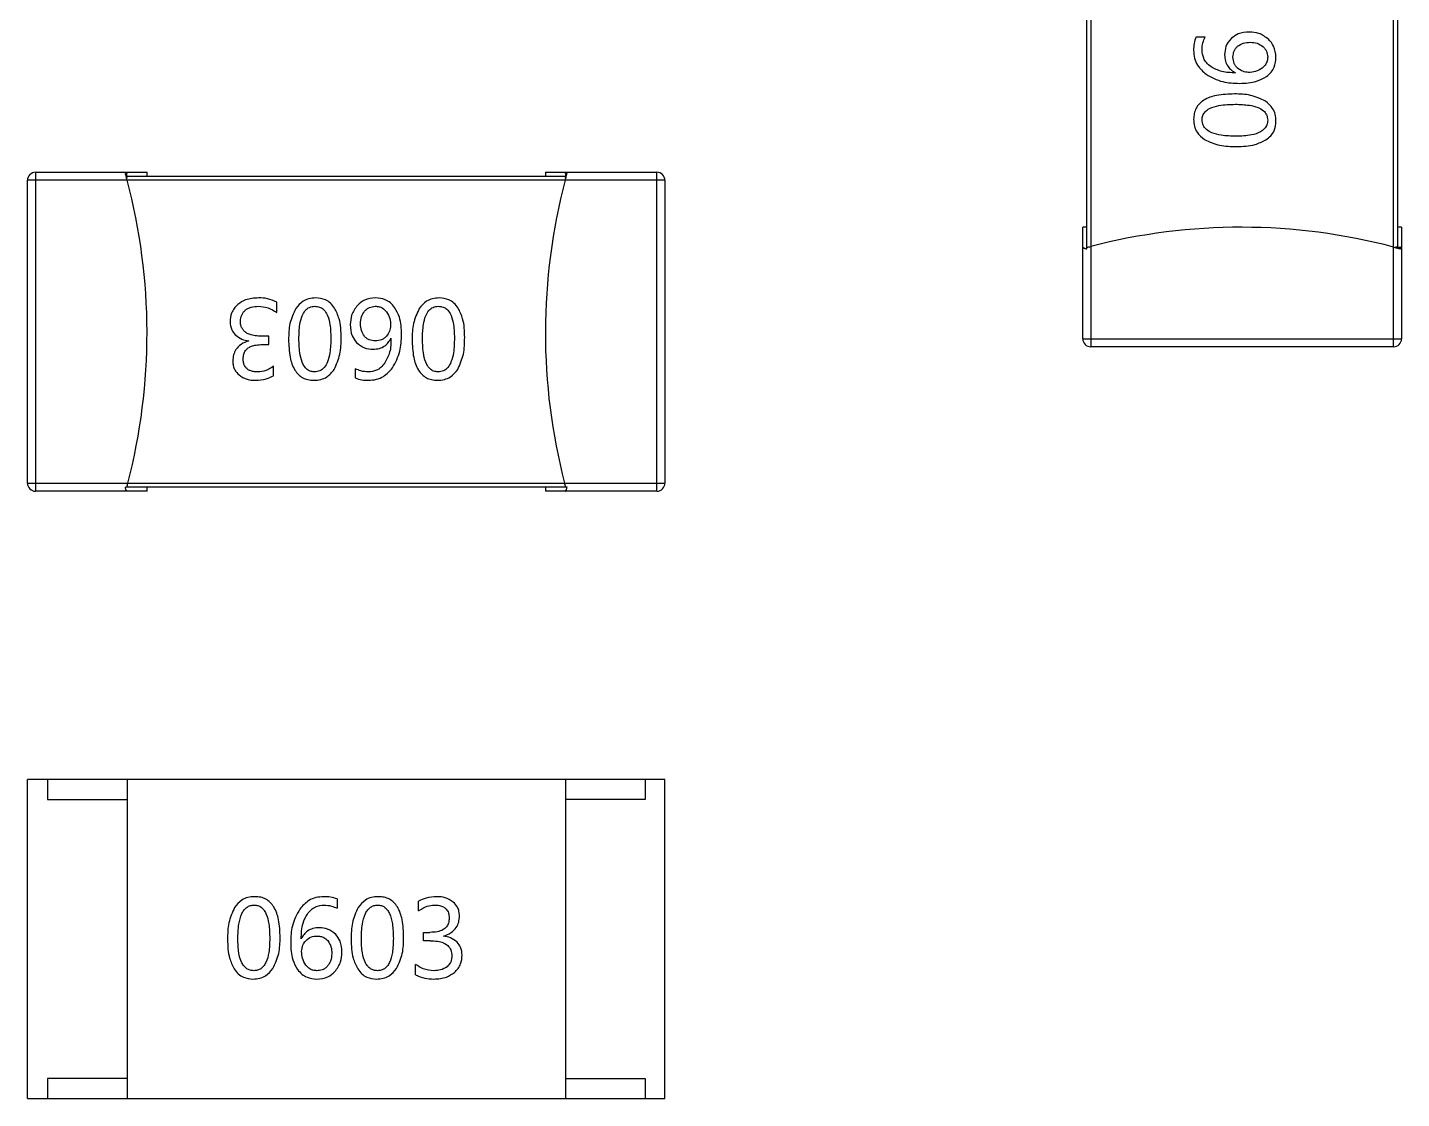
# Model space of a CAD drawing. Header units: millimetres. Extents: x 46.9 to 121.6, y 35.9 to 78.2.
# Drawn here: x 66.268 to 69.716, y 47.149 to 49.836 of the extents above; entities that cross this region are included whole.
import ezdxf

# ---------------------------------------------------------------- set-up
doc = ezdxf.new("R2010")
doc.units = ezdxf.units.MM

msp = doc.modelspace()

# ---------------------------------------------------------------- linework, layer by layer
at = {"color": 7, "linetype": 'Continuous', "lineweight": 25}
for p, q in [((68.9365, 50.6348), (68.9365, 49.2867)), ((69.6965, 49.0349), (69.6965, 50.6348)), ((68.9265, 49.2852), (68.9265, 50.3845)), ((69.7065, 50.383), (69.7065, 49.2867)), ((69.2237, 49.8121), (69.2005, 49.8121)), ((66.2876, 49.4727), (66.2876, 48.6727)), ((66.2876, 49.4727), (66.5676, 49.4727)), ((66.5167, 49.47), (66.5132, 49.47)), ((66.5148, 49.4627), (66.5152, 49.4627)), ((66.5167, 49.4569), (66.5167, 49.47)), ((66.5194, 49.4627), (67.6157, 49.4627)), ((66.5676, 49.4627), (66.5676, 49.4727)), ((67.5675, 49.4727), (67.5675, 49.4627)), ((67.5675, 49.4727), (67.8475, 49.4727)), ((67.6219, 49.47), (67.6183, 49.47)), ((67.6183, 49.47), (67.6183, 49.4569)), ((67.6199, 49.4627), (67.6203, 49.4627)), ((67.8475, 48.6727), (67.8475, 49.4727)), ((66.2676, 48.6927), (66.2676, 49.4527)), ((67.8675, 49.4527), (66.2676, 49.4527)), ((67.8675, 49.4527), (67.8675, 48.6927)), ((68.9265, 49.3349), (68.9165, 49.3349)), ((68.9165, 49.0549), (68.9165, 49.3349)), ((69.7165, 49.3349), (69.7065, 49.3349)), ((69.7165, 49.3349), (69.7165, 49.0549)), ((68.9365, 49.2867), (68.9365, 49.0349)), ((68.9192, 49.2825), (68.9192, 49.2821)), ((68.9208, 49.2825), (68.9192, 49.2825)), ((68.9265, 49.2805), (68.9265, 49.2841)), ((69.7138, 49.2841), (69.7007, 49.2841)), ((69.7065, 49.2825), (69.7065, 49.2821)), ((69.7138, 49.2805), (69.7138, 49.2841)), ((66.8931, 49.1208), (66.8931, 49.147)), ((66.873, 49.0614), (66.8563, 49.0614)), ((66.873, 49.0405), (66.873, 49.0614)), ((68.9165, 49.0549), (69.7165, 49.0549)), ((66.8571, 49.0405), (66.873, 49.0405)), ((69.6965, 49.0349), (68.9365, 49.0349)), ((66.8854, 48.9622), (66.8854, 48.9861)), ((67.0903, 48.9799), (67.0903, 48.9567)), ((66.2676, 48.6927), (67.6157, 48.6927)), ((66.5676, 48.6727), (66.2876, 48.6727)), ((66.5167, 48.6827), (66.5132, 48.6827)), ((66.5148, 48.6754), (66.5152, 48.6754)), ((66.5152, 48.6754), (66.5152, 48.677)), ((67.6172, 48.6827), (66.5179, 48.6827)), ((66.5676, 48.6727), (66.5676, 48.6827)), ((67.5675, 48.6827), (67.5675, 48.6727)), ((67.8475, 48.6727), (67.5675, 48.6727)), ((67.6157, 48.6927), (67.8675, 48.6927)), ((67.6219, 48.6827), (67.6183, 48.6827)), ((67.6199, 48.677), (67.6199, 48.6754)), ((67.6199, 48.6754), (67.6203, 48.6754)), ((67.8676, 47.9489), (66.2676, 47.9489)), ((66.2676, 47.1489), (66.2676, 47.9489)), ((66.3176, 47.9489), (66.3176, 47.8989)), ((66.5176, 47.9489), (66.5176, 47.1489)), ((67.6176, 47.9489), (67.6176, 47.1489)), ((67.8176, 47.9489), (67.8176, 47.8989)), ((67.8676, 47.1489), (67.8676, 47.9489)), ((66.3176, 47.8989), (66.5176, 47.8989)), ((67.8176, 47.8989), (67.6176, 47.8989)), ((67.0445, 47.6495), (67.0445, 47.6262)), ((67.2494, 47.62), (67.2494, 47.6439)), ((67.2618, 47.5448), (67.2618, 47.5657)), ((67.2618, 47.5657), (67.2777, 47.5657)), ((67.2784, 47.5448), (67.2618, 47.5448)), ((67.2416, 47.4592), (67.2416, 47.4854)), ((66.3176, 47.1989), (66.3176, 47.1489)), ((66.5176, 47.1989), (66.3176, 47.1989)), ((67.6176, 47.1989), (67.8176, 47.1989)), ((67.8176, 47.1989), (67.8176, 47.1489)), ((66.2676, 47.1489), (67.8676, 47.1489))]:
    msp.add_line(p, q, dxfattribs=at)
for centre, radius, start, end in [((66.2876, 49.4527), 0.02, 90, 180), ((67.8475, 49.4527), 0.02, 0, 90), ((65.0676, 49.0698), 1.5, 345.4382, 14.7879), ((69.0675, 49.0698), 1.5, 165.2121, 194.5618), ((69.3136, 47.8349), 1.5, 75.2121, 104.5618), ((68.9365, 49.0549), 0.02, 180, 270), ((69.6965, 49.0549), 0.02, 270, 0), ((66.2876, 48.6927), 0.02, 180, 270), ((67.8475, 48.6927), 0.02, 270, 0)]:
    msp.add_arc(centre, radius, start, end, dxfattribs=at)
for points, knots in [([(69.2005, 49.8121), (69.1986, 49.8067), (69.1949, 49.7958), (69.1947, 49.7844), (69.1947, 49.7787)], [0, 0, 0, 0, 0.502037, 1, 1, 1, 1]), ([(69.2157, 49.7795), (69.2161, 49.7856), (69.2169, 49.797), (69.2216, 49.8074), (69.2237, 49.8121)], [0, 0, 0, 0, 0.5441124, 1, 1, 1, 1]), ([(69.2895, 49.8091), (69.284, 49.8026), (69.274, 49.7905), (69.273, 49.7749), (69.2725, 49.7677)], [0, 0, 0, 0, 0.539829, 1, 1, 1, 1]), ([(69.3344, 49.8246), (69.3247, 49.824), (69.3082, 49.8229), (69.295, 49.8132), (69.2895, 49.8091)], [0, 0, 0, 0, 0.583943, 1, 1, 1, 1]), ([(69.3826, 49.8067), (69.3748, 49.8125), (69.3603, 49.8231), (69.3425, 49.8241), (69.3344, 49.8246)], [0, 0, 0, 0, 0.5404618, 1, 1, 1, 1]), ([(69.4014, 49.7611), (69.4005, 49.7709), (69.3988, 49.7882), (69.3875, 49.8011), (69.3826, 49.8067)], [0, 0, 0, 0, 0.566262, 1, 1, 1, 1]), ([(69.1947, 49.7787), (69.1951, 49.7721), (69.196, 49.7591), (69.2053, 49.737), (69.218, 49.7257), (69.2259, 49.7186)], [0, 0, 0, 0, 0.283019, 0.553043, 1, 1, 1, 1]), ([(69.2383, 49.7377), (69.2343, 49.7409), (69.2269, 49.7468), (69.2177, 49.761), (69.2165, 49.7724), (69.2157, 49.7795)], [0, 0, 0, 0, 0.311103, 0.573673, 1, 1, 1, 1]), ([(69.2934, 49.7615), (69.2939, 49.7668), (69.2946, 49.7746), (69.2997, 49.7837), (69.3032, 49.7873), (69.305, 49.7891)], [0, 0, 0, 0, 0.513507, 0.754491, 1, 1, 1, 1]), ([(69.305, 49.7891), (69.3096, 49.792), (69.3194, 49.7981), (69.331, 49.7986), (69.3371, 49.799)], [0, 0, 0, 0, 0.470719, 1, 1, 1, 1]), ([(69.3371, 49.799), (69.3429, 49.7986), (69.3543, 49.7979), (69.3637, 49.7916), (69.3683, 49.7886)], [0, 0, 0, 0, 0.515713, 1, 1, 1, 1]), ([(69.3683, 49.7886), (69.3701, 49.7868), (69.3736, 49.7832), (69.3788, 49.7744), (69.3798, 49.7669), (69.3805, 49.7618)], [0, 0, 0, 0, 0.252847, 0.49709, 1, 1, 1, 1]), ([(69.3, 49.7224), (69.2882, 49.7226), (69.2663, 49.7229), (69.2471, 49.7331), (69.2383, 49.7377)], [0, 0, 0, 0, 0.542588, 1, 1, 1, 1]), ([(69.2725, 49.7677), (69.2729, 49.7622), (69.2736, 49.7518), (69.28, 49.7386), (69.2891, 49.7287), (69.2963, 49.7246), (69.3, 49.7224)], [0, 0, 0, 0, 0.290752, 0.557527, 0.769999, 1, 1, 1, 1]), ([(69.305, 49.7338), (69.3033, 49.7357), (69.2999, 49.7394), (69.2949, 49.7485), (69.294, 49.7562), (69.2934, 49.7615)], [0, 0, 0, 0, 0.245972, 0.488321, 1, 1, 1, 1]), ([(69.3326, 49.7233), (69.3275, 49.7238), (69.3174, 49.7249), (69.3091, 49.7309), (69.305, 49.7338)], [0, 0, 0, 0, 0.501966, 1, 1, 1, 1]), ([(69.3664, 49.7337), (69.361, 49.7305), (69.3505, 49.7243), (69.3384, 49.7236), (69.3326, 49.7233)], [0, 0, 0, 0, 0.5207683, 1, 1, 1, 1]), ([(69.3805, 49.7618), (69.3803, 49.7586), (69.3799, 49.7525), (69.3757, 49.7422), (69.37, 49.737), (69.3664, 49.7337)], [0, 0, 0, 0, 0.295822, 0.557156, 1, 1, 1, 1]), ([(69.3776, 49.7132), (69.3817, 49.7166), (69.3895, 49.7232), (69.3994, 49.7394), (69.4006, 49.7528), (69.4014, 49.7611)], [0, 0, 0, 0, 0.28371, 0.553416, 1, 1, 1, 1]), ([(69.2259, 49.7186), (69.2395, 49.7113), (69.2658, 49.6972), (69.2956, 49.6963), (69.31, 49.6959)], [0, 0, 0, 0, 0.5171876, 1, 1, 1, 1]), ([(69.31, 49.6959), (69.3246, 49.6964), (69.3487, 49.6971), (69.3695, 49.7087), (69.3776, 49.7132)], [0, 0, 0, 0, 0.61021, 1, 1, 1, 1]), ([(69.2972, 49.6693), (69.2822, 49.6688), (69.2557, 49.6679), (69.2253, 49.658), (69.2088, 49.6452), (69.2005, 49.6338), (69.1955, 49.6204), (69.1949, 49.6108), (69.1947, 49.6058)], [0, 0, 0, 0, 0.331386, 0.583053, 0.688634, 0.788355, 0.889745, 1, 1, 1, 1]), ([(69.3747, 49.6514), (69.3624, 49.6571), (69.3378, 49.6686), (69.3107, 49.6691), (69.2972, 49.6693)], [0, 0, 0, 0, 0.499978, 1, 1, 1, 1]), ([(69.2157, 49.6044), (69.2161, 49.6081), (69.2167, 49.6155), (69.2236, 49.6257), (69.2373, 49.6351), (69.2635, 49.6424), (69.2856, 49.643), (69.2995, 49.6434)], [0, 0, 0, 0, 0.1099366, 0.2142178, 0.3482632, 0.5925867, 1, 1, 1, 1]), ([(69.2995, 49.6434), (69.3112, 49.6431), (69.3306, 49.6425), (69.3545, 49.6368), (69.3697, 49.6285), (69.379, 49.6172), (69.38, 49.6082), (69.3805, 49.6036)], [0, 0, 0, 0, 0.351816, 0.579785, 0.732323, 0.864404, 1, 1, 1, 1]), ([(69.4014, 49.6013), (69.401, 49.607), (69.4003, 49.618), (69.3924, 49.6367), (69.3815, 49.6457), (69.3747, 49.6514)], [0, 0, 0, 0, 0.288391, 0.55882, 1, 1, 1, 1]), ([(69.1947, 49.6058), (69.195, 49.5999), (69.1958, 49.5886), (69.2037, 49.5696), (69.215, 49.5605), (69.2219, 49.5549)], [0, 0, 0, 0, 0.292157, 0.563194, 1, 1, 1, 1]), ([(69.3008, 49.5632), (69.2885, 49.5635), (69.2681, 49.564), (69.2429, 49.57), (69.227, 49.5786), (69.2172, 49.5903), (69.2162, 49.5996), (69.2157, 49.6044)], [0, 0, 0, 0, 0.35336, 0.5827107, 0.7352161, 0.8662596, 1, 1, 1, 1]), ([(69.3805, 49.6036), (69.3801, 49.5995), (69.3795, 49.5918), (69.3728, 49.5812), (69.3597, 49.5716), (69.3349, 49.5642), (69.3139, 49.5636), (69.3008, 49.5632)], [0, 0, 0, 0, 0.121688, 0.232035, 0.366597, 0.604955, 1, 1, 1, 1]), ([(69.376, 49.554), (69.3803, 49.5572), (69.3886, 49.5635), (69.3992, 49.5795), (69.4005, 49.5929), (69.4014, 49.6013)], [0, 0, 0, 0, 0.2882301, 0.5578196, 1, 1, 1, 1]), ([(69.2219, 49.5549), (69.2345, 49.5493), (69.26, 49.538), (69.2879, 49.5376), (69.302, 49.5374)], [0, 0, 0, 0, 0.495858, 1, 1, 1, 1]), ([(69.302, 49.5374), (69.318, 49.5377), (69.344, 49.5383), (69.3672, 49.5497), (69.376, 49.554)], [0, 0, 0, 0, 0.619316, 1, 1, 1, 1]), ([(66.5149, 49.4637), (66.5145, 49.4651), (66.5139, 49.4675), (66.5134, 49.4692), (66.5132, 49.47)], [0, 0, 0, 0, 0.564669, 1, 1, 1, 1]), ([(66.5148, 49.4627), (66.5148, 49.4629), (66.5148, 49.4632), (66.5149, 49.4635), (66.5149, 49.4637)], [0, 0, 0, 0, 0.559997, 1, 1, 1, 1]), ([(66.5149, 49.4637), (66.515, 49.4635), (66.5151, 49.4631), (66.5152, 49.4628), (66.5152, 49.4627)], [0, 0, 0, 0, 0.56, 1, 1, 1, 1]), ([(66.5179, 49.4527), (66.5173, 49.4546), (66.5164, 49.4581), (66.5156, 49.4613), (66.5152, 49.4627)], [0, 0, 0, 0, 0.559724, 1, 1, 1, 1]), ([(66.5167, 49.47), (66.5172, 49.4708), (66.5181, 49.4724), (66.519, 49.4726), (66.5194, 49.4727)], [0, 0, 0, 0, 0.559746, 1, 1, 1, 1]), ([(66.5169, 49.4563), (66.517, 49.4573), (66.5173, 49.4593), (66.518, 49.4613), (66.5187, 49.4625), (66.5191, 49.4626), (66.5194, 49.4627)], [0, 0, 0, 0, 0.274829, 0.552481, 0.774418, 1, 1, 1, 1]), ([(67.6183, 49.47), (67.6179, 49.4708), (67.617, 49.4724), (67.6161, 49.4726), (67.6157, 49.4727)], [0, 0, 0, 0, 0.558014, 1, 1, 1, 1]), ([(67.6157, 49.4627), (67.616, 49.4626), (67.6166, 49.4623), (67.6173, 49.4607), (67.6179, 49.4587), (67.6181, 49.4571), (67.6182, 49.4563)], [0, 0, 0, 0, 0.283508, 0.566177, 0.785164, 1, 1, 1, 1]), ([(67.6172, 49.4527), (67.6177, 49.4546), (67.6187, 49.4581), (67.6195, 49.4613), (67.6199, 49.4627)], [0, 0, 0, 0, 0.5610111, 1, 1, 1, 1]), ([(67.6199, 49.4627), (67.6199, 49.4629), (67.62, 49.4632), (67.6201, 49.4635), (67.6201, 49.4637)], [0, 0, 0, 0, 0.56, 1, 1, 1, 1]), ([(67.6201, 49.4637), (67.6205, 49.4651), (67.6212, 49.4675), (67.6217, 49.4692), (67.6219, 49.47)], [0, 0, 0, 0, 0.5631298, 1, 1, 1, 1]), ([(67.6203, 49.4627), (67.6203, 49.4629), (67.6202, 49.4632), (67.6202, 49.4635), (67.6201, 49.4637)], [0, 0, 0, 0, 0.559617, 1, 1, 1, 1]), ([(68.9165, 49.2852), (68.9166, 49.2847), (68.9169, 49.2837), (68.9185, 49.2829), (68.9192, 49.2825)], [0, 0, 0, 0, 0.561011, 1, 1, 1, 1]), ([(68.9265, 49.2841), (68.9283, 49.2845), (68.9315, 49.2854), (68.935, 49.2863), (68.9365, 49.2867)], [0, 0, 0, 0, 0.557902, 1, 1, 1, 1]), ([(68.9272, 49.2842), (68.927, 49.2844), (68.9266, 49.2847), (68.9265, 49.2851), (68.9265, 49.2852)], [0, 0, 0, 0, 0.558902, 1, 1, 1, 1]), ([(69.6965, 49.2852), (69.6984, 49.2847), (69.7019, 49.2837), (69.7051, 49.2829), (69.7065, 49.2825)], [0, 0, 0, 0, 0.561011, 1, 1, 1, 1]), ([(69.7065, 49.2867), (69.7064, 49.2864), (69.7061, 49.2858), (69.7045, 49.2851), (69.7025, 49.2845), (69.7009, 49.2843), (69.7001, 49.2842)], [0, 0, 0, 0, 0.283508, 0.566177, 0.785164, 1, 1, 1, 1]), ([(69.7138, 49.2841), (69.7146, 49.2845), (69.7162, 49.2854), (69.7164, 49.2863), (69.7165, 49.2867)], [0, 0, 0, 0, 0.558014, 1, 1, 1, 1]), ([(68.9192, 49.2821), (68.9193, 49.2821), (68.9195, 49.2822), (68.9197, 49.2822), (68.9198, 49.2823)], [0, 0, 0, 0, 0.559617, 1, 1, 1, 1]), ([(68.9208, 49.2825), (68.9206, 49.2825), (68.9203, 49.2824), (68.9199, 49.2823), (68.9198, 49.2823)], [0, 0, 0, 0, 0.56, 1, 1, 1, 1]), ([(68.9198, 49.2823), (68.9208, 49.2819), (68.9227, 49.2812), (68.9253, 49.2807), (68.9265, 49.2805)], [0, 0, 0, 0, 0.56313, 1, 1, 1, 1]), ([(69.7065, 49.2825), (69.7067, 49.2825), (69.707, 49.2824), (69.7073, 49.2823), (69.7075, 49.2823)], [0, 0, 0, 0, 0.56, 1, 1, 1, 1]), ([(69.7065, 49.2821), (69.7067, 49.2821), (69.707, 49.2822), (69.7073, 49.2822), (69.7075, 49.2823)], [0, 0, 0, 0, 0.559617, 1, 1, 1, 1]), ([(69.7075, 49.2823), (69.7089, 49.2819), (69.7113, 49.2812), (69.713, 49.2807), (69.7138, 49.2805)], [0, 0, 0, 0, 0.56313, 1, 1, 1, 1]), ([(66.8473, 49.1576), (66.8362, 49.157), (66.8174, 49.1559), (66.8019, 49.1454), (66.7956, 49.1411)], [0, 0, 0, 0, 0.58927, 1, 1, 1, 1]), ([(66.8931, 49.147), (66.8856, 49.1504), (66.871, 49.157), (66.855, 49.1574), (66.8473, 49.1576)], [0, 0, 0, 0, 0.515881, 1, 1, 1, 1]), ([(66.991, 49.1576), (66.9853, 49.1572), (66.9743, 49.1565), (66.9556, 49.1486), (66.9465, 49.1377), (66.9409, 49.1309)], [0, 0, 0, 0, 0.288391, 0.55882, 1, 1, 1, 1]), ([(67.0383, 49.1322), (67.035, 49.1365), (67.0288, 49.1448), (67.0128, 49.1554), (66.9993, 49.1567), (66.991, 49.1576)], [0, 0, 0, 0, 0.28823, 0.55782, 1, 1, 1, 1]), ([(67.1413, 49.1576), (67.1315, 49.1567), (67.1142, 49.155), (67.1013, 49.1437), (67.0957, 49.1388)], [0, 0, 0, 0, 0.566262, 1, 1, 1, 1]), ([(67.1892, 49.1338), (67.1858, 49.1379), (67.1792, 49.1457), (67.163, 49.1556), (67.1496, 49.1568), (67.1413, 49.1576)], [0, 0, 0, 0, 0.28371, 0.553416, 1, 1, 1, 1]), ([(67.3011, 49.1576), (67.2954, 49.1572), (67.2844, 49.1565), (67.2657, 49.1486), (67.2567, 49.1377), (67.251, 49.1309)], [0, 0, 0, 0, 0.2883908, 0.5588198, 1, 1, 1, 1]), ([(67.3484, 49.1322), (67.3452, 49.1365), (67.3389, 49.1448), (67.3229, 49.1554), (67.3095, 49.1567), (67.3011, 49.1576)], [0, 0, 0, 0, 0.28823, 0.55782, 1, 1, 1, 1]), ([(66.7956, 49.1411), (66.7923, 49.1379), (66.7858, 49.1316), (66.7778, 49.1169), (66.7768, 49.105), (66.7761, 49.0975)], [0, 0, 0, 0, 0.279307, 0.550198, 1, 1, 1, 1]), ([(66.802, 49.0993), (66.8026, 49.1046), (66.8036, 49.1123), (66.8088, 49.1212), (66.8123, 49.1248), (66.8141, 49.1266)], [0, 0, 0, 0, 0.509394, 0.751839, 1, 1, 1, 1]), ([(66.8141, 49.1266), (66.8162, 49.1282), (66.8208, 49.1315), (66.8318, 49.1358), (66.8408, 49.1363), (66.8468, 49.1367)], [0, 0, 0, 0, 0.228631, 0.484644, 1, 1, 1, 1]), ([(66.8468, 49.1367), (66.8552, 49.136), (66.872, 49.1347), (66.8861, 49.1254), (66.8931, 49.1208)], [0, 0, 0, 0, 0.499309, 1, 1, 1, 1]), ([(66.9409, 49.1309), (66.9352, 49.1186), (66.9237, 49.094), (66.9232, 49.0669), (66.9229, 49.0534)], [0, 0, 0, 0, 0.499978, 1, 1, 1, 1]), ([(66.9489, 49.0557), (66.9492, 49.0674), (66.9497, 49.0868), (66.9555, 49.1107), (66.9637, 49.1259), (66.975, 49.1352), (66.9841, 49.1362), (66.9887, 49.1367)], [0, 0, 0, 0, 0.351816, 0.579785, 0.732323, 0.864404, 1, 1, 1, 1]), ([(66.9887, 49.1367), (66.9927, 49.1363), (67.0005, 49.1357), (67.0111, 49.129), (67.0207, 49.1159), (67.0281, 49.0911), (67.0287, 49.0701), (67.0291, 49.057)], [0, 0, 0, 0, 0.121688, 0.232035, 0.366597, 0.604955, 1, 1, 1, 1]), ([(67.0549, 49.0582), (67.0545, 49.0742), (67.054, 49.1002), (67.0426, 49.1234), (67.0383, 49.1322)], [0, 0, 0, 0, 0.619316, 1, 1, 1, 1]), ([(67.0957, 49.1388), (67.0899, 49.131), (67.0793, 49.1165), (67.0783, 49.0987), (67.0778, 49.0906)], [0, 0, 0, 0, 0.5404618, 1, 1, 1, 1]), ([(67.1034, 49.0933), (67.1038, 49.0991), (67.1045, 49.1105), (67.1108, 49.1199), (67.1138, 49.1245)], [0, 0, 0, 0, 0.515713, 1, 1, 1, 1]), ([(67.1138, 49.1245), (67.1156, 49.1263), (67.1192, 49.1298), (67.128, 49.135), (67.1355, 49.136), (67.1406, 49.1367)], [0, 0, 0, 0, 0.252847, 0.49709, 1, 1, 1, 1]), ([(67.1406, 49.1367), (67.1438, 49.1365), (67.1499, 49.1361), (67.1602, 49.1319), (67.1654, 49.1262), (67.1687, 49.1226)], [0, 0, 0, 0, 0.295822, 0.557156, 1, 1, 1, 1]), ([(67.1687, 49.1226), (67.1719, 49.1172), (67.1781, 49.1067), (67.1788, 49.0946), (67.1791, 49.0888)], [0, 0, 0, 0, 0.520768, 1, 1, 1, 1]), ([(67.2065, 49.0662), (67.206, 49.0808), (67.2053, 49.1049), (67.1937, 49.1257), (67.1892, 49.1338)], [0, 0, 0, 0, 0.61021, 1, 1, 1, 1]), ([(67.251, 49.1309), (67.2453, 49.1186), (67.2338, 49.094), (67.2333, 49.0669), (67.2331, 49.0534)], [0, 0, 0, 0, 0.499978, 1, 1, 1, 1]), ([(67.259, 49.0557), (67.2593, 49.0674), (67.2599, 49.0868), (67.2656, 49.1107), (67.2739, 49.1259), (67.2852, 49.1352), (67.2942, 49.1362), (67.2988, 49.1367)], [0, 0, 0, 0, 0.351816, 0.579785, 0.732323, 0.864404, 1, 1, 1, 1]), ([(67.2988, 49.1367), (67.3029, 49.1363), (67.3106, 49.1357), (67.3212, 49.129), (67.3308, 49.1159), (67.3382, 49.0911), (67.3388, 49.0701), (67.3392, 49.057)], [0, 0, 0, 0, 0.1216883, 0.2320353, 0.3665967, 0.6049552, 1, 1, 1, 1]), ([(67.365, 49.0582), (67.3647, 49.0742), (67.3641, 49.1002), (67.3527, 49.1234), (67.3484, 49.1322)], [0, 0, 0, 0, 0.619316, 1, 1, 1, 1]), ([(66.7761, 49.0975), (66.7768, 49.0907), (66.7779, 49.0786), (66.7855, 49.0693), (66.7888, 49.0653)], [0, 0, 0, 0, 0.56689, 1, 1, 1, 1]), ([(66.8563, 49.0614), (66.8505, 49.0616), (66.8403, 49.0619), (66.827, 49.0649), (66.8174, 49.0692), (66.8105, 49.0747), (66.8057, 49.0814), (66.8025, 49.0897), (66.8022, 49.0959), (66.802, 49.0993)], [0, 0, 0, 0, 0.231348, 0.40628, 0.539648, 0.6487, 0.752933, 0.864661, 1, 1, 1, 1]), ([(67.0778, 49.0906), (67.0784, 49.0809), (67.0795, 49.0644), (67.0892, 49.0512), (67.0933, 49.0457)], [0, 0, 0, 0, 0.583943, 1, 1, 1, 1]), ([(67.1133, 49.0612), (67.1104, 49.0658), (67.1043, 49.0756), (67.1038, 49.0872), (67.1034, 49.0933)], [0, 0, 0, 0, 0.470719, 1, 1, 1, 1]), ([(67.1791, 49.0888), (67.1786, 49.0837), (67.1775, 49.0736), (67.1715, 49.0653), (67.1686, 49.0612)], [0, 0, 0, 0, 0.501966, 1, 1, 1, 1]), ([(66.823, 49.0499), (66.8163, 49.0474), (66.8038, 49.0428), (66.7906, 49.0297), (66.7839, 49.0145), (66.7833, 49.0043), (66.783, 48.9989)], [0, 0, 0, 0, 0.301879, 0.564483, 0.770914, 1, 1, 1, 1]), ([(66.7888, 49.0653), (66.7942, 49.0609), (66.8043, 49.0528), (66.8171, 49.0508), (66.823, 49.0499)], [0, 0, 0, 0, 0.533051, 1, 1, 1, 1]), ([(66.9229, 49.0534), (66.9235, 49.0384), (66.9244, 49.0119), (66.9343, 48.9815), (66.9471, 48.965), (66.9584, 48.9567), (66.9719, 48.9517), (66.9815, 48.9511), (66.9865, 48.9509)], [0, 0, 0, 0, 0.331386, 0.583053, 0.688634, 0.788355, 0.889745, 1, 1, 1, 1]), ([(66.9879, 48.9719), (66.9841, 48.9723), (66.9768, 48.9729), (66.9666, 48.9798), (66.9572, 48.9935), (66.9499, 49.0197), (66.9493, 49.0418), (66.9489, 49.0557)], [0, 0, 0, 0, 0.1099366, 0.2142178, 0.3482632, 0.5925867, 1, 1, 1, 1]), ([(67.0291, 49.057), (67.0288, 49.0447), (67.0282, 49.0243), (67.0223, 48.9991), (67.0137, 48.9832), (67.002, 48.9734), (66.9926, 48.9724), (66.9879, 48.9719)], [0, 0, 0, 0, 0.3533601, 0.5827108, 0.7352162, 0.8662597, 1, 1, 1, 1]), ([(67.0374, 48.9781), (67.043, 48.9907), (67.0543, 49.0162), (67.0547, 49.0441), (67.0549, 49.0582)], [0, 0, 0, 0, 0.4958576, 1, 1, 1, 1]), ([(67.0933, 49.0457), (67.0998, 49.0402), (67.1119, 49.0302), (67.1275, 49.0292), (67.1347, 49.0287)], [0, 0, 0, 0, 0.539829, 1, 1, 1, 1]), ([(67.1409, 49.0496), (67.1356, 49.0501), (67.1278, 49.0508), (67.1187, 49.0559), (67.1151, 49.0594), (67.1133, 49.0612)], [0, 0, 0, 0, 0.513507, 0.754491, 1, 1, 1, 1]), ([(67.1347, 49.0287), (67.1402, 49.0291), (67.1506, 49.0298), (67.1638, 49.0362), (67.1737, 49.0453), (67.1778, 49.0525), (67.18, 49.0562)], [0, 0, 0, 0, 0.290752, 0.557527, 0.769999, 1, 1, 1, 1]), ([(67.1686, 49.0612), (67.1667, 49.0595), (67.163, 49.0561), (67.1539, 49.0512), (67.1462, 49.0503), (67.1409, 49.0496)], [0, 0, 0, 0, 0.245972, 0.488321, 1, 1, 1, 1]), ([(67.18, 49.0562), (67.1798, 49.0444), (67.1795, 49.0225), (67.1693, 49.0033), (67.1647, 48.9945)], [0, 0, 0, 0, 0.542588, 1, 1, 1, 1]), ([(67.1838, 48.9821), (67.1911, 48.9957), (67.2052, 49.022), (67.2061, 49.0518), (67.2065, 49.0662)], [0, 0, 0, 0, 0.517188, 1, 1, 1, 1]), ([(67.2331, 49.0534), (67.2336, 49.0384), (67.2345, 49.0119), (67.2444, 48.9815), (67.2572, 48.965), (67.2686, 48.9567), (67.282, 48.9517), (67.2916, 48.9511), (67.2966, 48.9509)], [0, 0, 0, 0, 0.331386, 0.583053, 0.688634, 0.788355, 0.889745, 1, 1, 1, 1]), ([(67.298, 48.9719), (67.2943, 48.9723), (67.2869, 48.9729), (67.2767, 48.9798), (67.2673, 48.9935), (67.26, 49.0197), (67.2594, 49.0418), (67.259, 49.0557)], [0, 0, 0, 0, 0.109937, 0.214218, 0.348263, 0.592587, 1, 1, 1, 1]), ([(67.3392, 49.057), (67.3389, 49.0447), (67.3384, 49.0243), (67.3324, 48.9991), (67.3238, 48.9832), (67.3121, 48.9734), (67.3028, 48.9724), (67.298, 48.9719)], [0, 0, 0, 0, 0.35336, 0.582711, 0.735216, 0.86626, 1, 1, 1, 1]), ([(67.3475, 48.9781), (67.3531, 48.9907), (67.3644, 49.0162), (67.3648, 49.0441), (67.365, 49.0582)], [0, 0, 0, 0, 0.495858, 1, 1, 1, 1]), ([(66.8089, 49.0048), (66.8092, 49.0089), (66.8097, 49.0162), (66.8144, 49.0258), (66.8214, 49.0324), (66.8306, 49.037), (66.8426, 49.04), (66.8518, 49.0403), (66.8571, 49.0405)], [0, 0, 0, 0, 0.177791, 0.319078, 0.460254, 0.594127, 0.768288, 1, 1, 1, 1]), ([(66.783, 48.9989), (66.7832, 48.9951), (66.7836, 48.9878), (66.7881, 48.9752), (66.7945, 48.9685), (66.7985, 48.9643)], [0, 0, 0, 0, 0.2909609, 0.564442, 1, 1, 1, 1]), ([(66.8457, 48.9719), (66.842, 48.9721), (66.8355, 48.9723), (66.8268, 48.9746), (66.8204, 48.978), (66.8155, 48.9824), (66.8118, 48.9882), (66.8094, 48.9958), (66.8091, 49.0016), (66.8089, 49.0048)], [0, 0, 0, 0, 0.196201, 0.348397, 0.470472, 0.579064, 0.694404, 0.829149, 1, 1, 1, 1]), ([(66.8854, 48.9861), (66.8792, 48.982), (66.8671, 48.9739), (66.8527, 48.9726), (66.8457, 48.9719)], [0, 0, 0, 0, 0.515251, 1, 1, 1, 1]), ([(66.9865, 48.9509), (66.9923, 48.9512), (67.0036, 48.952), (67.0227, 48.9599), (67.0318, 48.9712), (67.0374, 48.9781)], [0, 0, 0, 0, 0.292157, 0.563194, 1, 1, 1, 1]), ([(67.1229, 48.9719), (67.1168, 48.9723), (67.1054, 48.9731), (67.095, 48.9778), (67.0903, 48.9799)], [0, 0, 0, 0, 0.544112, 1, 1, 1, 1]), ([(67.1647, 48.9945), (67.1615, 48.9905), (67.1556, 48.9831), (67.1414, 48.9739), (67.13, 48.9727), (67.1229, 48.9719)], [0, 0, 0, 0, 0.311103, 0.573673, 1, 1, 1, 1]), ([(67.1237, 48.9509), (67.1303, 48.9513), (67.1433, 48.9522), (67.1654, 48.9615), (67.1767, 48.9742), (67.1838, 48.9821)], [0, 0, 0, 0, 0.283019, 0.553043, 1, 1, 1, 1]), ([(67.2966, 48.9509), (67.3025, 48.9512), (67.3138, 48.952), (67.3328, 48.9599), (67.3419, 48.9712), (67.3475, 48.9781)], [0, 0, 0, 0, 0.292157, 0.563194, 1, 1, 1, 1]), ([(66.7985, 48.9643), (66.8051, 48.96), (66.8176, 48.9519), (66.8325, 48.9512), (66.8395, 48.9509)], [0, 0, 0, 0, 0.528186, 1, 1, 1, 1]), ([(66.8395, 48.9509), (66.8488, 48.9514), (66.8649, 48.9523), (66.8793, 48.9593), (66.8854, 48.9622)], [0, 0, 0, 0, 0.578828, 1, 1, 1, 1]), ([(67.0903, 48.9567), (67.0957, 48.9548), (67.1066, 48.9511), (67.118, 48.9509), (67.1237, 48.9509)], [0, 0, 0, 0, 0.502037, 1, 1, 1, 1]), ([(66.5149, 48.676), (66.5145, 48.677), (66.5139, 48.6789), (66.5134, 48.6816), (66.5132, 48.6827)], [0, 0, 0, 0, 0.56466, 1, 1, 1, 1]), ([(66.5148, 48.6754), (66.5148, 48.6755), (66.5148, 48.6757), (66.5149, 48.6759), (66.5149, 48.676)], [0, 0, 0, 0, 0.559997, 1, 1, 1, 1]), ([(66.5149, 48.676), (66.515, 48.6762), (66.5151, 48.6765), (66.5152, 48.6768), (66.5152, 48.677)], [0, 0, 0, 0, 0.56, 1, 1, 1, 1]), ([(66.5179, 48.6727), (66.5173, 48.6728), (66.5164, 48.6731), (66.5156, 48.6747), (66.5152, 48.6754)], [0, 0, 0, 0, 0.559724, 1, 1, 1, 1]), ([(66.5167, 48.6827), (66.5172, 48.6845), (66.5181, 48.6877), (66.519, 48.6912), (66.5194, 48.6927)], [0, 0, 0, 0, 0.559746, 1, 1, 1, 1]), ([(66.5179, 48.6827), (66.5177, 48.6827), (66.5174, 48.6828), (66.517, 48.6832), (66.5169, 48.6834)], [0, 0, 0, 0, 0.56075, 1, 1, 1, 1]), ([(67.6183, 48.6827), (67.6179, 48.6845), (67.617, 48.6877), (67.6161, 48.6912), (67.6157, 48.6927)], [0, 0, 0, 0, 0.557902, 1, 1, 1, 1]), ([(67.6182, 48.6834), (67.618, 48.6832), (67.6177, 48.6828), (67.6173, 48.6827), (67.6172, 48.6827)], [0, 0, 0, 0, 0.558902, 1, 1, 1, 1]), ([(67.6172, 48.6727), (67.6177, 48.6728), (67.6187, 48.6731), (67.6195, 48.6747), (67.6199, 48.6754)], [0, 0, 0, 0, 0.561011, 1, 1, 1, 1]), ([(67.6199, 48.677), (67.6199, 48.6768), (67.62, 48.6765), (67.6201, 48.6761), (67.6201, 48.676)], [0, 0, 0, 0, 0.56, 1, 1, 1, 1]), ([(67.6201, 48.676), (67.6205, 48.677), (67.6212, 48.6789), (67.6217, 48.6815), (67.6219, 48.6827)], [0, 0, 0, 0, 0.56313, 1, 1, 1, 1]), ([(67.6203, 48.6754), (67.6203, 48.6755), (67.6202, 48.6757), (67.6202, 48.6759), (67.6201, 48.676)], [0, 0, 0, 0, 0.559617, 1, 1, 1, 1]), ([(66.8382, 47.6553), (66.8323, 47.6549), (66.821, 47.6542), (66.8019, 47.6462), (66.7929, 47.635), (66.7872, 47.6281)], [0, 0, 0, 0, 0.292157, 0.563194, 1, 1, 1, 1]), ([(66.7955, 47.5492), (66.7959, 47.5616), (66.7965, 47.5833), (66.8027, 47.6082), (66.811, 47.6222), (66.8183, 47.6292), (66.8271, 47.6336), (66.8335, 47.634), (66.8367, 47.6342)], [0, 0, 0, 0, 0.356233, 0.620692, 0.725417, 0.818211, 0.906806, 1, 1, 1, 1]), ([(66.8367, 47.6342), (66.8398, 47.634), (66.8459, 47.6336), (66.8542, 47.6293), (66.8611, 47.6224), (66.869, 47.6086), (66.8748, 47.584), (66.8754, 47.5627), (66.8757, 47.5505)], [0, 0, 0, 0, 0.090375, 0.177015, 0.268909, 0.373686, 0.64023, 1, 1, 1, 1]), ([(66.9017, 47.5528), (66.9012, 47.5678), (66.9003, 47.5942), (66.8903, 47.6246), (66.8775, 47.6411), (66.8662, 47.6495), (66.8528, 47.6545), (66.8432, 47.655), (66.8382, 47.6553)], [0, 0, 0, 0, 0.331386, 0.583053, 0.688634, 0.788355, 0.889745, 1, 1, 1, 1]), ([(67.011, 47.6553), (67.0044, 47.6548), (66.9915, 47.654), (66.9693, 47.6447), (66.958, 47.632), (66.951, 47.624)], [0, 0, 0, 0, 0.283019, 0.553043, 1, 1, 1, 1]), ([(66.9701, 47.6117), (66.9731, 47.6155), (66.9789, 47.6228), (66.9929, 47.6322), (67.0046, 47.6335), (67.0118, 47.6342)], [0, 0, 0, 0, 0.294179, 0.566677, 1, 1, 1, 1]), ([(67.0445, 47.6495), (67.039, 47.6513), (67.0282, 47.655), (67.0167, 47.6552), (67.011, 47.6553)], [0, 0, 0, 0, 0.502037, 1, 1, 1, 1]), ([(67.0118, 47.6342), (67.0181, 47.6338), (67.0295, 47.633), (67.0399, 47.6283), (67.0445, 47.6262)], [0, 0, 0, 0, 0.554989, 1, 1, 1, 1]), ([(67.1483, 47.6553), (67.1424, 47.6549), (67.1311, 47.6542), (67.1121, 47.6462), (67.103, 47.635), (67.0974, 47.6281)], [0, 0, 0, 0, 0.292157, 0.563194, 1, 1, 1, 1]), ([(67.1057, 47.5492), (67.106, 47.5616), (67.1066, 47.5833), (67.1128, 47.6082), (67.1211, 47.6222), (67.1284, 47.6292), (67.1372, 47.6336), (67.1436, 47.634), (67.1469, 47.6342)], [0, 0, 0, 0, 0.3562332, 0.6206922, 0.725417, 0.8182114, 0.9068058, 1, 1, 1, 1]), ([(67.1469, 47.6342), (67.15, 47.634), (67.156, 47.6336), (67.1644, 47.6293), (67.1712, 47.6224), (67.1791, 47.6086), (67.185, 47.584), (67.1855, 47.5627), (67.1859, 47.5505)], [0, 0, 0, 0, 0.090375, 0.177015, 0.268909, 0.373686, 0.64023, 1, 1, 1, 1]), ([(67.2118, 47.5528), (67.2113, 47.5678), (67.2104, 47.5942), (67.2005, 47.6246), (67.1877, 47.6411), (67.1763, 47.6495), (67.1629, 47.6545), (67.1533, 47.655), (67.1483, 47.6553)], [0, 0, 0, 0, 0.331386, 0.583053, 0.688634, 0.788355, 0.889745, 1, 1, 1, 1]), ([(67.2952, 47.6553), (67.2859, 47.6548), (67.2699, 47.6539), (67.2555, 47.6469), (67.2494, 47.6439)], [0, 0, 0, 0, 0.578828, 1, 1, 1, 1]), ([(67.2494, 47.62), (67.2563, 47.6246), (67.2685, 47.6326), (67.2829, 47.6337), (67.289, 47.6342)], [0, 0, 0, 0, 0.571987, 1, 1, 1, 1]), ([(67.289, 47.6342), (67.2932, 47.6341), (67.3009, 47.6338), (67.3113, 47.6303), (67.3196, 47.624), (67.3251, 47.6138), (67.3256, 47.6057), (67.3258, 47.6013)], [0, 0, 0, 0, 0.2218518, 0.4076024, 0.5726415, 0.7691516, 1, 1, 1, 1]), ([(67.3363, 47.6419), (67.3297, 47.6462), (67.3171, 47.6543), (67.3023, 47.655), (67.2952, 47.6553)], [0, 0, 0, 0, 0.5281859, 1, 1, 1, 1]), ([(67.3518, 47.6073), (67.3516, 47.6111), (67.3511, 47.6184), (67.3467, 47.6309), (67.3402, 47.6377), (67.3363, 47.6419)], [0, 0, 0, 0, 0.290961, 0.564442, 1, 1, 1, 1]), ([(66.7872, 47.6281), (66.7816, 47.6154), (66.7703, 47.5899), (66.7699, 47.5621), (66.7697, 47.548)], [0, 0, 0, 0, 0.495858, 1, 1, 1, 1]), ([(66.951, 47.624), (66.9437, 47.6104), (66.9296, 47.5842), (66.9287, 47.5544), (66.9283, 47.54)], [0, 0, 0, 0, 0.517188, 1, 1, 1, 1]), ([(66.9547, 47.5499), (66.955, 47.5632), (66.9555, 47.585), (66.966, 47.6041), (66.9701, 47.6117)], [0, 0, 0, 0, 0.603654, 1, 1, 1, 1]), ([(67.0974, 47.6281), (67.0918, 47.6154), (67.0805, 47.5899), (67.0801, 47.5621), (67.0799, 47.548)], [0, 0, 0, 0, 0.495858, 1, 1, 1, 1]), ([(67.3258, 47.6013), (67.3256, 47.5972), (67.3251, 47.5895), (67.3196, 47.5791), (67.3099, 47.5712), (67.2953, 47.5664), (67.284, 47.5659), (67.2777, 47.5657)], [0, 0, 0, 0, 0.1790574, 0.3382508, 0.4999453, 0.7220862, 1, 1, 1, 1]), ([(67.3118, 47.5563), (67.3184, 47.5587), (67.3309, 47.5633), (67.3441, 47.5764), (67.3509, 47.5917), (67.3515, 47.6019), (67.3518, 47.6073)], [0, 0, 0, 0, 0.301879, 0.564483, 0.770914, 1, 1, 1, 1]), ([(67.0001, 47.5774), (66.9946, 47.5771), (66.9842, 47.5764), (66.9709, 47.5699), (66.9611, 47.5608), (66.9569, 47.5537), (66.9547, 47.5499)], [0, 0, 0, 0, 0.290752, 0.557527, 0.769999, 1, 1, 1, 1]), ([(67.0415, 47.5605), (67.035, 47.5659), (67.0229, 47.576), (67.0073, 47.577), (67.0001, 47.5774)], [0, 0, 0, 0, 0.539829, 1, 1, 1, 1]), ([(67.057, 47.5156), (67.0564, 47.5252), (67.0553, 47.5418), (67.0455, 47.555), (67.0415, 47.5605)], [0, 0, 0, 0, 0.583943, 1, 1, 1, 1]), ([(66.7697, 47.548), (66.7701, 47.5319), (66.7707, 47.506), (66.782, 47.4828), (66.7864, 47.474)], [0, 0, 0, 0, 0.619316, 1, 1, 1, 1]), ([(66.836, 47.4695), (66.8328, 47.4697), (66.8265, 47.4701), (66.8179, 47.4741), (66.8107, 47.4807), (66.8026, 47.4937), (66.7965, 47.5172), (66.7959, 47.5375), (66.7955, 47.5492)], [0, 0, 0, 0, 0.09633, 0.187172, 0.281033, 0.385705, 0.647712, 1, 1, 1, 1]), ([(66.8757, 47.5505), (66.8754, 47.5386), (66.8748, 47.518), (66.8688, 47.4942), (66.8608, 47.4809), (66.8537, 47.4742), (66.8452, 47.4701), (66.8391, 47.4697), (66.836, 47.4695)], [0, 0, 0, 0, 0.355119, 0.618941, 0.723701, 0.816835, 0.906046, 1, 1, 1, 1]), ([(66.8837, 47.4753), (66.8895, 47.4876), (66.9009, 47.5121), (66.9014, 47.5392), (66.9017, 47.5528)], [0, 0, 0, 0, 0.499978, 1, 1, 1, 1]), ([(66.9283, 47.54), (66.9287, 47.5253), (66.9295, 47.5013), (66.9411, 47.4805), (66.9456, 47.4723)], [0, 0, 0, 0, 0.61021, 1, 1, 1, 1]), ([(66.9557, 47.5174), (66.9562, 47.5231), (66.9572, 47.5333), (66.9634, 47.5414), (66.9662, 47.5449)], [0, 0, 0, 0, 0.55897, 1, 1, 1, 1]), ([(66.9662, 47.5449), (66.9706, 47.5486), (66.9786, 47.5555), (66.9891, 47.5562), (66.9939, 47.5565)], [0, 0, 0, 0, 0.545202, 1, 1, 1, 1]), ([(66.9939, 47.5565), (66.997, 47.5564), (67.003, 47.556), (67.013, 47.5529), (67.0183, 47.548), (67.0215, 47.545)], [0, 0, 0, 0, 0.305479, 0.583234, 1, 1, 1, 1]), ([(67.0215, 47.545), (67.0246, 47.5399), (67.0307, 47.53), (67.0311, 47.5185), (67.0313, 47.5129)], [0, 0, 0, 0, 0.517661, 1, 1, 1, 1]), ([(67.0799, 47.548), (67.0802, 47.5319), (67.0808, 47.506), (67.0922, 47.4828), (67.0965, 47.474)], [0, 0, 0, 0, 0.619316, 1, 1, 1, 1]), ([(67.1461, 47.4695), (67.1429, 47.4697), (67.1367, 47.4701), (67.128, 47.4741), (67.1209, 47.4807), (67.1127, 47.4937), (67.1066, 47.5172), (67.106, 47.5375), (67.1057, 47.5492)], [0, 0, 0, 0, 0.09633, 0.187172, 0.281033, 0.385705, 0.647712, 1, 1, 1, 1]), ([(67.1859, 47.5505), (67.1855, 47.5386), (67.185, 47.518), (67.1789, 47.4942), (67.1709, 47.4809), (67.1639, 47.4742), (67.1554, 47.4701), (67.1492, 47.4697), (67.1461, 47.4695)], [0, 0, 0, 0, 0.355119, 0.61894, 0.7237, 0.816835, 0.906046, 1, 1, 1, 1]), ([(67.1939, 47.4753), (67.1996, 47.4876), (67.2111, 47.5121), (67.2116, 47.5392), (67.2118, 47.5528)], [0, 0, 0, 0, 0.499978, 1, 1, 1, 1]), ([(67.2784, 47.5448), (67.2846, 47.5446), (67.2958, 47.5442), (67.3109, 47.5404), (67.3231, 47.5334), (67.3316, 47.5216), (67.3324, 47.5119), (67.3328, 47.5068)], [0, 0, 0, 0, 0.245389, 0.447067, 0.616197, 0.798815, 1, 1, 1, 1]), ([(67.346, 47.5409), (67.3406, 47.5452), (67.3305, 47.5533), (67.3177, 47.5553), (67.3118, 47.5563)], [0, 0, 0, 0, 0.533051, 1, 1, 1, 1]), ([(67.3586, 47.5086), (67.358, 47.5155), (67.3569, 47.5275), (67.3493, 47.5369), (67.346, 47.5409)], [0, 0, 0, 0, 0.56689, 1, 1, 1, 1]), ([(66.9661, 47.4835), (66.9627, 47.4892), (66.9566, 47.4997), (66.9559, 47.5118), (66.9557, 47.5174)], [0, 0, 0, 0, 0.541915, 1, 1, 1, 1]), ([(67.0313, 47.5129), (67.0309, 47.5062), (67.0301, 47.4948), (67.0237, 47.4855), (67.021, 47.4816)], [0, 0, 0, 0, 0.58411, 1, 1, 1, 1]), ([(67.0391, 47.4674), (67.0448, 47.4752), (67.0554, 47.4896), (67.0565, 47.5074), (67.057, 47.5156)], [0, 0, 0, 0, 0.540462, 1, 1, 1, 1]), ([(67.3328, 47.5068), (67.3326, 47.5038), (67.3323, 47.4979), (67.3288, 47.488), (67.3238, 47.4828), (67.3207, 47.4796)], [0, 0, 0, 0, 0.295264, 0.570538, 1, 1, 1, 1]), ([(67.3392, 47.4651), (67.3424, 47.4683), (67.3489, 47.4746), (67.3569, 47.4893), (67.358, 47.5012), (67.3586, 47.5086)], [0, 0, 0, 0, 0.279307, 0.550198, 1, 1, 1, 1]), ([(66.7864, 47.474), (66.7896, 47.4697), (66.7959, 47.4614), (66.8119, 47.4508), (66.8253, 47.4494), (66.8336, 47.4486)], [0, 0, 0, 0, 0.28823, 0.55782, 1, 1, 1, 1]), ([(66.8336, 47.4486), (66.8393, 47.449), (66.8503, 47.4497), (66.869, 47.4575), (66.8781, 47.4685), (66.8837, 47.4753)], [0, 0, 0, 0, 0.288391, 0.55882, 1, 1, 1, 1]), ([(66.9456, 47.4723), (66.949, 47.4683), (66.9556, 47.4604), (66.9718, 47.4506), (66.9851, 47.4494), (66.9935, 47.4486)], [0, 0, 0, 0, 0.28371, 0.553416, 1, 1, 1, 1]), ([(66.9941, 47.4695), (66.991, 47.4697), (66.985, 47.4701), (66.9746, 47.4742), (66.9694, 47.48), (66.9661, 47.4835)], [0, 0, 0, 0, 0.286425, 0.55783, 1, 1, 1, 1]), ([(66.9935, 47.4486), (67.0033, 47.4495), (67.0206, 47.4511), (67.0335, 47.4625), (67.0391, 47.4674)], [0, 0, 0, 0, 0.566262, 1, 1, 1, 1]), ([(67.021, 47.4816), (67.019, 47.4796), (67.015, 47.4755), (67.006, 47.4706), (66.9987, 47.4699), (66.9941, 47.4695)], [0, 0, 0, 0, 0.283818, 0.555324, 1, 1, 1, 1]), ([(67.0965, 47.474), (67.0997, 47.4697), (67.106, 47.4614), (67.122, 47.4508), (67.1354, 47.4494), (67.1438, 47.4486)], [0, 0, 0, 0, 0.28823, 0.55782, 1, 1, 1, 1]), ([(67.1438, 47.4486), (67.1495, 47.449), (67.1605, 47.4497), (67.1792, 47.4575), (67.1882, 47.4685), (67.1939, 47.4753)], [0, 0, 0, 0, 0.2883908, 0.5588198, 1, 1, 1, 1]), ([(67.288, 47.4695), (67.2786, 47.4703), (67.2618, 47.4718), (67.2478, 47.4812), (67.2416, 47.4854)], [0, 0, 0, 0, 0.55816, 1, 1, 1, 1]), ([(67.2416, 47.4592), (67.2492, 47.4558), (67.2638, 47.4492), (67.2797, 47.4488), (67.2875, 47.4486)], [0, 0, 0, 0, 0.515881, 1, 1, 1, 1]), ([(67.2875, 47.4486), (67.2986, 47.4492), (67.3174, 47.4502), (67.3328, 47.4608), (67.3392, 47.4651)], [0, 0, 0, 0, 0.58927, 1, 1, 1, 1]), ([(67.3207, 47.4796), (67.3154, 47.4763), (67.3054, 47.4702), (67.2936, 47.4697), (67.288, 47.4695)], [0, 0, 0, 0, 0.522117, 1, 1, 1, 1])]:
    msp.add_open_spline(points, degree=3, knots=knots, dxfattribs=at)

doc.saveas('drawing.dxf')
